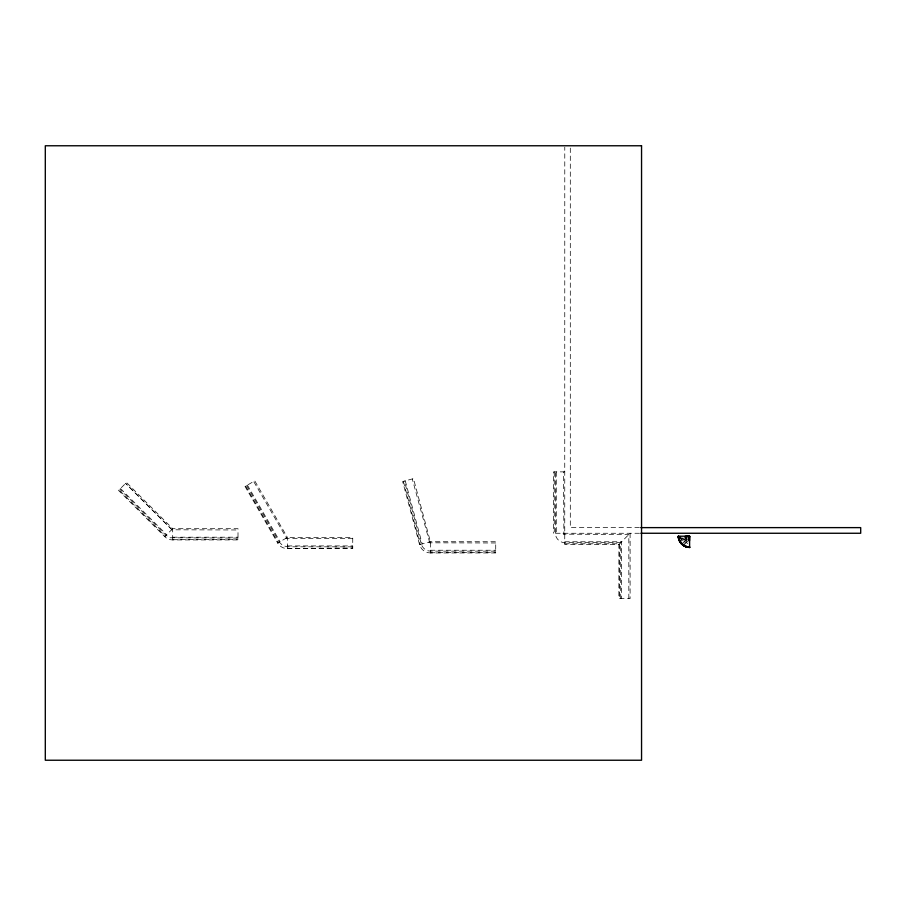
<?xml version="1.0" encoding="UTF-8"?>
<svg xmlns="http://www.w3.org/2000/svg" width="906" height="906" viewBox="0 0 906 906"><rect width="100%" height="100%" fill="white"/><g stroke="black" fill="none" stroke-linecap="round" stroke-linejoin="round"><path stroke-width="0.68" stroke-dasharray="4.53 3.4" d="M172.672 539.738L238.006 539.206M430.384 552.773L495.718 552.241M287.406 548.458L352.74 547.926M419.58 544.619L402.649 481.539L413.487 478.628L430.395 541.731L430.395 552.954L495.718 552.954L495.718 541.731L430.395 541.731L419.557 544.631A11.223 11.223 0 0 0 430.395 552.943L430.395 552.887M172.695 539.919L172.684 528.696L126.5 482.513L118.561 490.44L164.745 536.635A11.223 11.223 0 0 0 172.684 539.919L238.006 539.919L238.006 528.696L172.684 528.696M287.395 548.617L352.74 548.64L352.74 537.417L287.417 537.417L277.7 543.034L245.039 486.465L254.756 480.848L287.417 537.417L287.417 548.64A11.223 11.223 0 0 1 277.7 543.034L278.278 542.694M639.466 533.26L553.623 533.26M172.446 528.934L171.449 529.942M171.8 529.58L125.606 483.396L172.049 529.795L238.006 529.965M172.57 528.821L164.745 536.635L165.232 536.159L119.071 489.942M618.877 544.495L630.1 533.26L630.1 598.583L618.877 598.583L618.877 544.495L564.744 544.461L564.778 147.18M286.602 537.892L285.9 538.3M682.241 538.209L682.999 540.044L686.884 537.802L687.382 538.447L683.407 542.434L685.219 543.827M680.644 538.628L683.067 537.983L686.227 542.094M430.237 541.777L428.697 542.184M563.725 533.272L563.022 533.26M564.778 471.867L553.555 471.867L553.555 533.26M639.387 527.62L570.304 527.62L570.304 147.18M172.684 537.201L238.006 537.201M238.006 538.085L170.249 537.779L166.036 535.344L119.864 489.149M352.74 538.674L286.783 538.504L253.669 481.471M564.778 541.777L621.595 541.777L621.595 598.583M495.718 542.977L429.761 542.807M564.778 543.77L619.591 543.77L619.591 598.583M287.417 545.922L352.74 545.922M352.74 546.828L287.417 546.805L282.717 545.559L279.274 542.116M430.395 550.236L495.718 550.236M495.718 551.131L430.395 551.12C426.239 551.12 422.411 548.164 421.313 544.166L404.427 481.063M564.11 533.26L564.778 533.77M688.062 541.969L685.4 540.429L683.871 537.768M687.631 543.589L682.999 540.044M687.733 539.478L686.363 538.107M687.031 540.701L684.619 537.564M683.498 542.343L685.287 543.713L687.394 540.067L685.774 538.447M429.761 542.819L412.275 478.957M120.487 488.527L166.67 534.71M247.395 485.106L280.056 541.675M246.613 485.548L279.286 542.116M245.662 486.103L278.323 542.671M681.255 538.47L682.127 540.554M681.912 540.678L680.712 536.227M405.276 480.837L422.185 543.928M403.34 481.346L420.248 544.449M680.406 536.227L680.723 538.617M628.832 598.583L628.843 534.517L563.883 534.155L563.521 471.867M620.689 598.583L620.712 542.649L564.778 542.671C559.738 542.705 555.344 538.3 555.367 533.26L555.389 471.867M556.273 471.867L556.273 533.26M554.268 471.867L554.268 533.26M563.566 533.272L563.532 533.272A1.268 1.268 0 0 0 564.778 534.517A1.2 1.2 0 0 1 563.566 533.272"/><path stroke-width="1.36" d="M689.602 546.782C684.743 548.617 677.79 541.901 678.401 536.205L689.602 536.227L689.602 547.451C683.702 547.405 678.322 542.32 678.39 536.227C678.832 541.924 683.543 547.337 689.591 547.269M688.968 537.315L689.602 538.368M689.296 537.394L689.602 536.227L687.461 536.227M684.155 545.65L689.602 547.451C683.645 547.349 678.311 542.252 678.401 536.205C678.401 542.184 683.6 547.405 689.568 547.428L686.68 547.031L689.602 547.201C685.298 547.451 681.776 544.574 679.942 541.811C680.61 543.985 691.165 550.316 684.483 545.084M678.764 539.138L678.447 536.227L680.055 541.72L681.799 543.996L678.832 539.115L678.56 536.227M689.002 537.281L689.602 536.227L687.903 536.692M689.602 537.043L689.024 536.805L689.602 536.579M689.602 537.281L688.435 536.545M688.787 536.227L689.466 536.726M640.791 527.62L860.7 527.62L860.7 533.26L640.87 533.26M689.602 537.688L688.877 537.496M688.934 538.742L689.602 538.832M688.787 539.263L689.602 539.364M688.628 539.851L689.602 539.976M688.458 540.508L689.602 540.655M684.245 545.48L680.327 541.573M684.121 545.729L681.844 543.985L684.087 545.729M678.877 539.104L680.1 541.72L678.719 536.227M688.345 536.964L688.141 536.239M687.008 536.227L687.088 536.907M686.465 536.227L686.567 537.043M685.853 536.227L685.978 537.201M685.185 536.227L685.332 537.371M641.55 145.764L45.3 145.764L45.3 760.236L641.55 760.236L641.55 145.764"/></g></svg>
